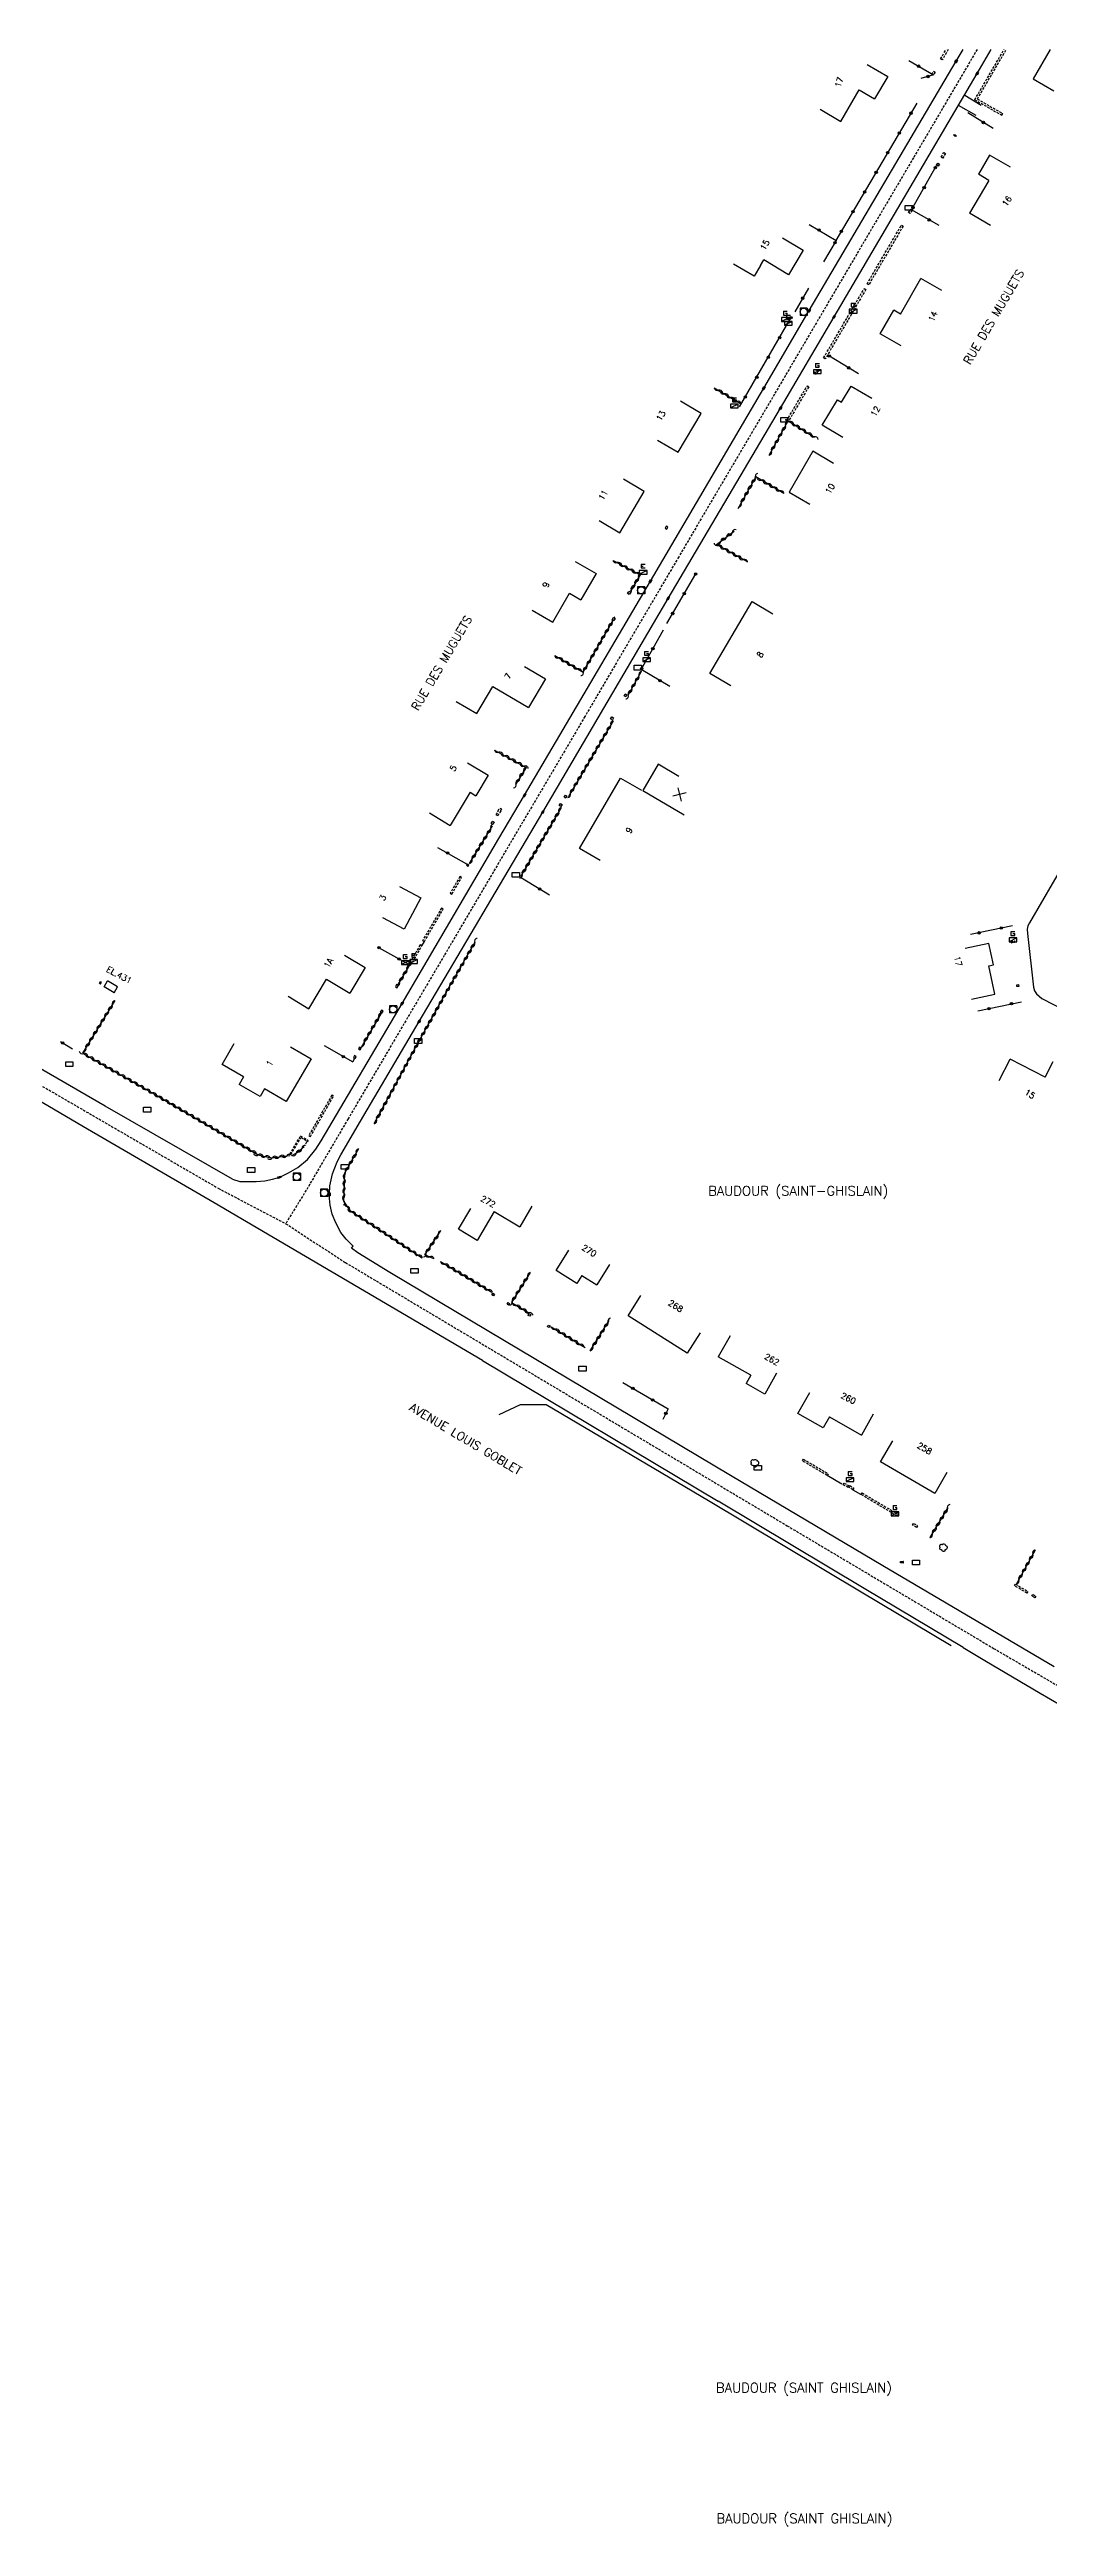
# Model space of a CAD drawing. Header units: millimetres. Extents: x 111000 to 112001, y 129999 to 131000.
# Drawn here: x 111377 to 111585, y 130485 to 131000 of the extents above; entities that cross this region are included whole.
import ezdxf
from ezdxf.enums import TextEntityAlignment as Align

# ---------------------------------------------------------------- set-up
doc = ezdxf.new("R2010")
doc.units = ezdxf.units.MM
doc.linetypes.add('DASHED', pattern=[0.75, 0.5, -0.25])
doc.layers.get('0').update_dxf_attribs({"linetype": 'CONTINUOUS'})
for name, color, linetype in [('W0001', 6, 'DASHED'), ('W0008', 7, 'CONTINUOUS'), ('W0100', 7, 'CONTINUOUS'), ('W0105', 7, 'CONTINUOUS'), ('W0112', 1, 'DASHED'), ('W0300', 7, 'CONTINUOUS'), ('W0302', 3, 'CONTINUOUS'), ('W0310', 3, 'CONTINUOUS'), ('W0322', 7, 'CONTINUOUS'), ('W0400', 7, 'CONTINUOUS'), ('W0420', 7, 'CONTINUOUS'), ('W0430', 7, 'CONTINUOUS'), ('W0432', 7, 'CONTINUOUS'), ('W0980', 7, 'CONTINUOUS'), ('W0984', 7, 'CONTINUOUS'), ('W0989', 7, 'CONTINUOUS'), ('W0991', 7, 'CONTINUOUS'), ('W1102', 7, 'CONTINUOUS'), ('W1471', 7, 'CONTINUOUS')]:
    doc.layers.add(name, color=color, linetype=linetype)
doc.styles.get("Standard").update_dxf_attribs({"font": 'romans.shx', "width": 0.85})

# ---------------------------------------------------------------- blocks, each defined once
blk = doc.blocks.new('T432')
at = {"flags": 128}
for points in [[(0.8, 0.8), (-0.8, 0.8)], [(-0.8, 0.8), (-0.8, 0)], [(0.8, 0.8), (-0.8, 0)], [(-0.8, 0), (0.8, 0)], [(-0.4, 2.1), (-0.4, 1.3)], [(-0.4, 1.3), (0.4, 1.3)], [(-0.39, 2.1), (0.41, 2.1)], [(0, 1.7), (0.4, 1.7)], [(0.4, 1.3), (0.4, 1.7)], [(0.8, 0), (0.8, 0.8)]]:
    blk.add_lwpolyline(points, dxfattribs=at)
blk = doc.blocks.new('T1471')
at = {"color": 0, "linetype": 'Continuous', "flags": 128}
blk.add_lwpolyline([(-0.75, -0.5), (-0.75, 0.5), (0.75, 0.5), (0.75, -0.5), (-0.75, -0.5)], dxfattribs=at)
blk = doc.blocks.new('T300')
for p, q in [((-0.8, 0.51), (-0.86, 0.34)), ((-0.86, 0.34), (-0.86, 0.17)), ((-0.86, 0.17), (-0.74, 0.06)), ((-0.69, 0.63), (-0.8, 0.51)), ((-0.8, -0.06), (-0.74, 0.06)), ((-0.74, 0.06), (-0.69, 0.11)), ((-0.57, 0.69), (-0.69, 0.63)), ((-0.46, 0.69), (-0.57, 0.69)), ((-0.29, 0.63), (-0.46, 0.69)), ((-0.29, 0.63), (-0.17, 0.74)), ((-0.23, 0.57), (-0.29, 0.63)), ((-0.17, 0.74), (-0.06, 0.8)), ((-0.06, 0.8), (0.06, 0.8)), ((0.06, 0.8), (0.23, 0.74)), ((0.23, 0.74), (0.34, 0.63)), ((0.34, 0.63), (0.4, 0.51)), ((0.46, 0.46), (0.34, 0.46)), ((0.4, 0.51), (0.4, 0.46)), ((0.57, 0.4), (0.46, 0.46)), ((0.57, 0.4), (0.69, 0.29)), ((0.69, 0.29), (0.74, 0.17)), ((0.74, 0.06), (0.69, -0.17)), ((0.74, 0.17), (0.74, 0.06)), ((-0.8, -0.17), (-0.8, -0.06)), ((-0.8, -0.23), (-0.8, -0.17)), ((-0.74, -0.34), (-0.8, -0.23)), ((-0.69, -0.4), (-0.74, -0.34)), ((-0.51, -0.46), (-0.69, -0.4)), ((-0.4, -0.46), (-0.51, -0.46)), ((-0.4, -0.46), (-0.34, -0.46)), ((-0.34, -0.46), (-0.34, -0.4)), ((-0.34, -0.51), (-0.34, -0.46)), ((-0.29, -0.63), (-0.34, -0.51)), ((-0.17, -0.74), (-0.29, -0.63)), ((-0.06, -0.8), (-0.17, -0.74)), ((0.06, -0.8), (-0.06, -0.8)), ((0.17, -0.74), (0.06, -0.8)), ((0.23, -0.69), (0.17, -0.74)), ((0.29, -0.46), (0.23, -0.46)), ((0.29, -0.63), (0.23, -0.69)), ((0.46, -0.4), (0.29, -0.46)), ((0.34, -0.51), (0.29, -0.63)), ((0.34, -0.51), (0.34, -0.46)), ((0.57, -0.34), (0.46, -0.4)), ((0.63, -0.29), (0.57, -0.34)), ((0.69, -0.17), (0.63, -0.29))]:
    blk.add_line(p, q)
blk = doc.blocks.new('T400')
for p, q in [((-0.15, 0.3), (0.15, 0.3)), ((-0.15, -0.25), (-0.15, 0.3)), ((-0.15, 0.15), (0.15, 0.15)), ((-0.15, 0), (0.15, 0)), ((0.15, 0.3), (0.15, -0.25)), ((-0.15, -0.15), (0.15, -0.15)), ((-0.15, -0.25), (-0.15, -0.3)), ((-0.15, -0.3), (0.15, -0.3)), ((0.15, -0.3), (0.15, -0.25))]:
    blk.add_line(p, q)
blk = doc.blocks.new('T420')
for p, q in [((0.75, 0.75), (-0.75, 0.75)), ((-0.75, 0.75), (-0.75, -0.75)), ((0.75, 0.75), (0.75, -0.75)), ((0.75, -0.75), (-0.75, -0.75))]:
    blk.add_line(p, q)
blk.add_ellipse((0, 0), major_axis=(-0.53, 0.53), ratio=1, start_param=3.926991, end_param=10.210176)
blk = doc.blocks.new('T430')
at = {"flags": 128}
for points in [[(0.8, 0.8), (-0.8, 0.8)], [(-0.8, 0.8), (-0.8, 0)], [(0.8, 0.8), (-0.8, 0)], [(-0.8, 0), (0.8, 0)], [(-0.4, 2.1), (0.4, 2.1)], [(-0.4, 2.1), (-0.4, 1.3)], [(-0.4, 1.7), (0, 1.7)], [(-0.4, 1.3), (0.4, 1.3)], [(0.8, 0), (0.8, 0.8)]]:
    blk.add_lwpolyline(points, dxfattribs=at)
blk = doc.blocks.new('t991o')
at = {"color": 0, "linetype": 'Continuous'}
for p, q in [((-1, 1), (1, -1)), ((-1, -1), (1, 1))]:
    blk.add_line(p, q, dxfattribs=at)
blk = doc.blocks.new('t322o')
at = {"color": 0, "linetype": 'Continuous'}
for radius in [0.25, 0.15]:
    blk.add_circle((0, 0), radius, dxfattribs=at)
blk = doc.blocks.new('t310o')
at = {"color": 0, "linetype": 'Continuous'}
for centre, start, end in [((-0.5, 0.38), 216.8699, 323.1304), ((0.5, -0.37), 36.8699, 143.1303)]:
    blk.add_arc(centre, 0.625, start, end, dxfattribs=at)

msp = doc.modelspace()

# ---------------------------------------------------------------- linework, layer by layer
at = {"layer": 'W0001'}
for points in [[(111569.64, 131000), (111556.39, 130977.49), (111538.5, 130947.12), (111522.54, 130919.96), (111507.58, 130894.58), (111488.08, 130861.42), (111458.84, 130811.78), (111438.83, 130777.8), (111430.14, 130762.97), (111425.87, 130756.03)], [(111298.4, 130829.82), (111325.24, 130813.92), (111354.71, 130796.59), (111372.73, 130786.07), (111411.85, 130763.39), (111425.87, 130756.03), (111438.29, 130747.96), (111471.14, 130728.4), (111530.12, 130693.28), (111573.06, 130667.78), (111601.28, 130651.4), (111620.55, 130641.31), (111636.88, 130634.11), (111663.59, 130622.41), (111688.77, 130610.89), (111705.38, 130603.27), (111731.24, 130591.25), (111763.09, 130576.46), (111796.48, 130560.87), (111815.14, 130551.81), (111829.8, 130543.33)]]:
    msp.add_lwpolyline(points, dxfattribs=at)
at = {"layer": 'W0008'}
for p, q in [((111569.46, 130986.3), (111565.79, 130988.37)), ((111567.05, 130990.51), (111570.49, 130988.42)), ((111414.78, 130765.27), (111416.34, 130764.82)), ((111466.76, 130727.6), (111515.77, 130698.37)), ((111566.72, 130667.96), (111571.21, 130665.28))]:
    msp.add_line(p, q, dxfattribs=at)
for points in [[(111416.34, 130764.82), (111419.74, 130764.82), (111421.52, 130764.93), (111423.1, 130765.26), (111424.16, 130765.54), (111424.53, 130765.66), (111426.45, 130766.58), (111428.43, 130767.69), (111430.44, 130769.4), (111432.15, 130771.48), (111433.22, 130773.23), (111450.06, 130801.81), (111470.22, 130836.05), (111475.55, 130845.09), (111501.72, 130889.53), (111525.28, 130929.66), (111534.73, 130945.75), (111565.28, 130997.56), (111566.71, 131000)], [(111585.62, 130663.97), (111550.04, 130684.92), (111518.34, 130703.72), (111447.5, 130745.9), (111440.84, 130749.96), (111439.56, 130750.96), (111439.87, 130751.35), (111438.43, 130752.79), (111437.32, 130754.23), (111436.29, 130756.18), (111435.54, 130757.98), (111435.14, 130759.86), (111434.98, 130761.23), (111434.98, 130762.11), (111435.07, 130763.89), (111435.59, 130766.36), (111436.55, 130768.85), (111437.35, 130770.33), (111441.45, 130777.3), (111453.64, 130798.03), (111479.32, 130841.51), (111505.38, 130885.92), (111528.75, 130925.46), (111539.89, 130944.43), (111569.65, 130995.03), (111572.57, 131000)], [(111414.78, 130765.27), (111388.34, 130780.48), (111366.91, 130792.83), (111335.25, 130811.47), (111299.7, 130832.6)], [(111587.97, 130831.27), (111580.52, 130818.55), (111580.21, 130817.89), (111580.04, 130817.2), (111580.08, 130816.3), (111581.34, 130805.15), (111581.57, 130804.38), (111581.95, 130803.81), (111583.11, 130802.85), (111595.36, 130796.53)], [(111466.76, 130727.6), (111410.97, 130760.33), (111384.68, 130775.65), (111364.09, 130787.69), (111332.27, 130806.29), (111297.1, 130827.03)], [(111566.72, 130667.96), (111546.16, 130680.25), (111515.77, 130698.37)], [(111571.21, 130665.28), (111582.72, 130658.45), (111591.32, 130653.5)]]:
    msp.add_lwpolyline(points, dxfattribs=at)
at = {"layer": 'W0100'}
for p, q in [((111541.29, 130985.05), (111545.13, 130991.6)), ((111545.13, 130991.6), (111548.32, 130989.73)), ((111536.98, 130987.58), (111541.29, 130985.05)), ((111572.08, 130972.79), (111568.08, 130965.99)), ((111572.08, 130972.79), (111569.89, 130974.07)), ((111572.39, 130963.46), (111568.08, 130965.99)), ((111524.61, 130955.12), (111525.32, 130956.29)), ((111553.69, 130945.02), (111557.96, 130952.4)), ((111562.29, 130949.9), (111557.96, 130952.4)), ((111553.69, 130945.02), (111552.31, 130945.82)), ((111481.43, 130880.99), (111484.91, 130887.03)), ((111484.91, 130887.03), (111487.26, 130885.67)), ((111477.1, 130883.49), (111481.43, 130880.99)), ((111465.63, 130862.02), (111468.93, 130867.63)), ((111468.93, 130867.63), (111476.34, 130863.27)), ((111461.32, 130864.56), (111465.63, 130862.02)), ((111464.2, 130845.67), (111460.09, 130838.8)), ((111464.2, 130845.67), (111465.43, 130844.94)), ((111455.8, 130841.38), (111460.09, 130838.8)), ((111572.05, 130814.28), (111567.16, 130813.24)), ((111573.01, 130809.79), (111572.05, 130814.28)), ((111572.07, 130809.59), (111573.01, 130809.79)), ((111573.33, 130803.73), (111572.07, 130809.59)), ((111387.59, 130806.18), (111387.38, 130806.28)), ((111387.4, 130805.83), (111387.59, 130806.18)), ((111390.9, 130805.23), (111388.82, 130806.49)), ((111390.22, 130804.01), (111390.9, 130805.23)), ((111426.4, 130803.28), (111430.69, 130800.7)), ((111430.69, 130800.7), (111434.39, 130806.85)), ((111434.39, 130806.85), (111439.19, 130803.96)), ((111568.44, 130802.69), (111573.33, 130803.73)), ((111574.25, 130785.76), (111576.53, 130790.21)), ((111583.81, 130786.48), (111576.53, 130790.21)), ((111583.81, 130786.48), (111585.46, 130789.73)), ((111417.11, 130786.55), (111416.19, 130784.95)), ((111420.57, 130782.44), (111416.19, 130784.95)), ((111421.47, 130784.02), (111420.57, 130782.44)), ((111461.8, 130754.87), (111464.34, 130759.17)), ((111469.25, 130758.53), (111465.71, 130752.55)), ((111469.25, 130758.53), (111474.54, 130755.4)), ((111477.08, 130759.7), (111474.54, 130755.4)), ((111465.71, 130752.55), (111461.8, 130754.87)), ((111482.12, 130746.29), (111484.77, 130750.53)), ((111493.22, 130747.56), (111490.57, 130743.32)), ((111486.41, 130743.61), (111482.12, 130746.29)), ((111487.45, 130745.27), (111486.41, 130743.61)), ((111487.45, 130745.27), (111490.57, 130743.32)), ((111518.26, 130732.74), (111515.82, 130728.38)), ((111522.59, 130724.57), (111515.82, 130728.38)), ((111522.59, 130724.57), (111521.59, 130722.8)), ((111532.39, 130716.57), (111534.87, 130720.92)), ((111537.62, 130713.6), (111532.39, 130716.57)), ((111538.93, 130715.9), (111537.62, 130713.6)), ((111538.93, 130715.9), (111545.57, 130712.12)), ((111548.04, 130716.46), (111545.57, 130712.12))]:
    msp.add_line(p, q, dxfattribs=at)
for points in [[(111584.79, 131000), (111581.28, 130993.93), (111585.61, 130991.43)], [(111546.74, 130996.9), (111551.05, 130994.37), (111548.32, 130989.73)], [(111576.55, 130975.54), (111572.24, 130978.07), (111569.89, 130974.07)], [(111529.14, 130960.86), (111533.45, 130958.33), (111530.43, 130953.18), (111525.32, 130956.29)], [(111524.61, 130955.12), (111523.29, 130952.88), (111518.98, 130955.43)], [(111553.82, 130938.42), (111549.49, 130940.92), (111552.31, 130945.82)], [(111503.19, 130918.85), (111507.5, 130916.31), (111512.26, 130924.37), (111507.96, 130926.91)], [(111541.74, 130919.37), (111537.45, 130921.94), (111540.6, 130927.21), (111541.47, 130926.72), (111543.43, 130930.06), (111547.74, 130927.53)], [(111539.8, 130914.01), (111535.48, 130916.52), (111530.54, 130908.03), (111534.87, 130905.51)], [(111491.04, 130902.12), (111495.34, 130899.57), (111500.44, 130908.17), (111496.14, 130910.72)], [(111486.08, 130893.62), (111490.41, 130891.12), (111487.26, 130885.67)], [(111518.4, 130867.81), (111514.09, 130870.34), (111522.86, 130885.3), (111527.18, 130882.77)], [(111475.55, 130871.79), (111479.86, 130869.25), (111476.34, 130863.27)], [(111463.7, 130851.79), (111467.99, 130849.21), (111465.43, 130844.94)], [(111507.63, 130848.95), (111503.32, 130851.48), (111500.12, 130846.02)], [(111491.28, 130831.46), (111486.96, 130833.99), (111495.52, 130848.61), (111499.84, 130846.09)], [(111449.55, 130826.07), (111453.97, 130823.72), (111450.52, 130817.23), (111446.1, 130819.57)], [(111438.08, 130811.82), (111442.37, 130809.24), (111439.19, 130803.96)], [(111387.4, 130805.83), (111387.18, 130805.93), (111387.38, 130806.28)], [(111390.22, 130804.01), (111388.14, 130805.27), (111388.82, 130806.49)], [(111417.11, 130786.55), (111412.64, 130789.13), (111415.15, 130793.46)], [(111426.86, 130792.8), (111431.17, 130790.28), (111425.99, 130781.41), (111421.47, 130784.02)], [(111512.04, 130733.37), (111509.37, 130729.14), (111497.08, 130736.88), (111499.74, 130741.11)], [(111527.92, 130724.99), (111525.47, 130720.63), (111521.59, 130722.8)], [(111563.35, 130704.32), (111560.83, 130700), (111549.57, 130706.57), (111552.1, 130710.89)]]:
    msp.add_lwpolyline(points, dxfattribs=at)
at = {"layer": 'W0105'}
for p, q in [((111454.18, 130813.76), (111454.7, 130814.65)), ((111541.5, 130701.89), (111538.46, 130703.74)), ((111545.48, 130699.73), (111543.86, 130700.67))]:
    msp.add_line(p, q, dxfattribs=at)
at = {"layer": 'W0112'}
for p, q in [((111563.64, 131000), (111562.37, 130997.86)), ((111569.14, 130989.58), (111575.24, 131000)), ((111569.69, 130989.73), (111575.7, 131000)), ((111560.54, 130994.66), (111560.2, 130994.86)), ((111560.91, 130995.28), (111560.54, 130994.66)), ((111562.37, 130997.86), (111562.03, 130998.06)), ((111569.14, 130989.58), (111574.78, 130986.34)), ((111569.69, 130989.73), (111574.98, 130986.69)), ((111574.78, 130986.34), (111574.98, 130986.69)), ((111562.17, 130977.63), (111562.68, 130978.61)), ((111562.68, 130978.61), (111563.04, 130978.42)), ((111564.77, 130982.11), (111564.9, 130982.35)), ((111564.9, 130982.35), (111565.25, 130982.16)), ((111561.2, 130975.97), (111561.45, 130976.4)), ((111561.45, 130976.4), (111561.8, 130976.2)), ((111546.75, 130951.32), (111553.9, 130963.54)), ((111553.9, 130963.54), (111554.25, 130963.33)), ((111555.36, 130966.14), (111555.82, 130966.85)), ((111555.82, 130966.85), (111556.15, 130966.63)), ((111537.72, 130935.93), (111546.16, 130950.37)), ((111546.16, 130950.37), (111546.51, 130950.17)), ((111535.77, 130932.64), (111536.22, 130933.45)), ((111536.22, 130933.45), (111536.57, 130933.25)), ((111530.01, 130922.86), (111534.29, 130930.12)), ((111534.29, 130930.12), (111534.63, 130929.92)), ((111505.35, 130900.76), (111505, 130900.95)), ((111505.12, 130900.34), (111505.35, 130900.76)), ((111497.31, 130886.79), (111496.96, 130886.99)), ((111497.6, 130887.28), (111497.31, 130886.79)), ((111494.07, 130881.28), (111493.73, 130881.48)), ((111494.38, 130881.8), (111494.07, 130881.28)), ((111496.24, 130865.69), (111496.46, 130866.12)), ((111496.46, 130866.12), (111496.82, 130865.93)), ((111493.44, 130860.91), (111493.68, 130861.36)), ((111493.68, 130861.36), (111494.03, 130861.17)), ((111483.78, 130844.63), (111484.02, 130845.04)), ((111484.02, 130845.04), (111484.36, 130844.83)), ((111468.95, 130839), (111468.6, 130839.19)), ((111469.23, 130839.48), (111468.95, 130839)), ((111470.6, 130841.81), (111470, 130840.79)), ((111482.76, 130842.89), (111483.03, 130843.33)), ((111483.03, 130843.33), (111483.37, 130843.12)), ((111463.94, 130830.53), (111463.6, 130830.74)), ((111463.79, 130830.29), (111463.94, 130830.53)), ((111460.44, 130824.52), (111462.43, 130827.95)), ((111462.43, 130827.95), (111462.09, 130828.15)), ((111454.7, 130814.65), (111458.62, 130821.39)), ((111458.62, 130821.39), (111458.27, 130821.59)), ((111451.84, 130809.72), (111454.18, 130813.76)), ((111454.18, 130813.76), (111453.84, 130813.96)), ((111576.63, 130814.69), (111576.69, 130814.41)), ((111576.69, 130814.41), (111577.47, 130814.55)), ((111449.3, 130805.53), (111448.94, 130805.72)), ((111449.04, 130805.07), (111449.3, 130805.53)), ((111578.32, 130805.33), (111577.92, 130805.28)), ((111578.27, 130805.71), (111578.32, 130805.33)), ((111446.14, 130800.21), (111445.8, 130800.43)), ((111445.85, 130799.75), (111446.14, 130800.21)), ((111441.57, 130792.51), (111441.23, 130792.71)), ((111440.54, 130790.73), (111440.21, 130790.95)), ((111440.31, 130790.37), (111440.54, 130790.73)), ((111441.35, 130792.14), (111441.57, 130792.51)), ((111431.02, 130774.13), (111435.8, 130782.51)), ((111435.8, 130782.51), (111435.46, 130782.71)), ((111430.46, 130773.13), (111430.58, 130773.34)), ((111426.74, 130770.5), (111426.94, 130770.38)), ((111468.76, 130741.26), (111468.96, 130741.6)), ((111469.1, 130741.06), (111468.76, 130741.26)), ((111471.91, 130739.29), (111472.13, 130739.62)), ((111472.23, 130739.07), (111471.91, 130739.29)), ((111476.28, 130736.98), (111476.45, 130737.34)), ((111476.65, 130736.8), (111476.28, 130736.98)), ((111480.3, 130734.61), (111480.48, 130734.97)), ((111480.67, 130734.43), (111480.3, 130734.61)), ((111533.32, 130706.75), (111533.52, 130707.1)), ((111538.45, 130703.73), (111533.32, 130706.75)), ((111541.8, 130701.79), (111541.99, 130702.14)), ((111542.82, 130701.21), (111541.8, 130701.79)), ((111542.97, 130701.27), (111543.18, 130701.6)), ((111543.81, 130700.74), (111542.97, 130701.27)), ((111545.54, 130699.73), (111545.74, 130700.07)), ((111553.07, 130695.25), (111545.54, 130699.73)), ((111556.22, 130693.4), (111556.43, 130693.75)), ((111557.05, 130692.91), (111556.22, 130693.4)), ((111577.39, 130680.81), (111577.59, 130681.15)), ((111579.99, 130679.26), (111577.39, 130680.81)), ((111581.01, 130678.65), (111581.21, 130678.99)), ((111581.63, 130678.29), (111581.01, 130678.65))]:
    msp.add_line(p, q, dxfattribs=at)
for points in [[(111562.03, 130998.06), (111563.17, 131000)], [(111560.2, 130994.86), (111560.56, 130995.48), (111560.91, 130995.28)], [(111563.04, 130978.42), (111562.52, 130977.45), (111562.17, 130977.63)], [(111565.25, 130982.16), (111565.12, 130981.92), (111564.77, 130982.11)], [(111561.8, 130976.2), (111561.55, 130975.77), (111561.2, 130975.97)], [(111554.25, 130963.33), (111547.1, 130951.11), (111546.75, 130951.32)], [(111556.15, 130966.63), (111555.69, 130965.92), (111555.36, 130966.14)], [(111546.51, 130950.17), (111538.07, 130935.73), (111537.72, 130935.93)], [(111536.57, 130933.25), (111536.12, 130932.45), (111535.77, 130932.64)], [(111534.63, 130929.92), (111530.36, 130922.66), (111530.01, 130922.86)], [(111505, 130900.95), (111504.77, 130900.54), (111505.12, 130900.34)], [(111496.96, 130886.99), (111497.26, 130887.49), (111497.6, 130887.28)], [(111493.73, 130881.48), (111494.03, 130882), (111494.38, 130881.8)], [(111496.82, 130865.93), (111496.59, 130865.5), (111496.24, 130865.69)], [(111494.03, 130861.17), (111493.8, 130860.72), (111493.44, 130860.91)], [(111484.36, 130844.83), (111484.12, 130844.43), (111483.78, 130844.63)], [(111468.6, 130839.19), (111468.88, 130839.68), (111469.23, 130839.48)], [(111470, 130840.79), (111469.65, 130840.99), (111470.08, 130841.71), (111470.01, 130841.76)], [(111470.01, 130841.76), (111470.37, 130842.4), (111470.72, 130842.2)], [(111470.72, 130842.2), (111470.53, 130841.87), (111470.6, 130841.81)], [(111483.37, 130843.12), (111483.1, 130842.68), (111482.76, 130842.89)], [(111463.6, 130830.74), (111463.45, 130830.5), (111463.79, 130830.29)], [(111462.09, 130828.15), (111460.1, 130824.73), (111460.44, 130824.52)], [(111458.27, 130821.59), (111454.35, 130814.85), (111454.7, 130814.65)], [(111453.84, 130813.96), (111451.49, 130809.92), (111451.84, 130809.72)], [(111576.63, 130814.69), (111577.4, 130814.83), (111577.47, 130814.55)], [(111448.94, 130805.72), (111448.69, 130805.26), (111449.04, 130805.07)], [(111577.92, 130805.28), (111577.87, 130805.66), (111578.27, 130805.71)], [(111445.8, 130800.43), (111445.51, 130799.97), (111445.85, 130799.75)], [(111441.23, 130792.71), (111441.01, 130792.35), (111441.35, 130792.14)], [(111440.21, 130790.95), (111439.97, 130790.59), (111440.31, 130790.37)], [(111435.46, 130782.71), (111430.67, 130774.33), (111431.02, 130774.13)], [(111426.74, 130770.5), (111428.96, 130774.26), (111430.58, 130773.34)], [(111426.94, 130770.38), (111429.05, 130773.93), (111430.46, 130773.13)], [(111468.96, 130741.6), (111469.3, 130741.41), (111469.1, 130741.06)], [(111472.13, 130739.62), (111472.45, 130739.4), (111472.23, 130739.07)], [(111476.45, 130737.34), (111476.82, 130737.16), (111476.65, 130736.8)], [(111480.48, 130734.97), (111480.85, 130734.79), (111480.67, 130734.43)], [(111533.52, 130707.1), (111538.66, 130704.07), (111538.45, 130703.73)], [(111541.99, 130702.14), (111543.01, 130701.56), (111542.82, 130701.21)], [(111543.18, 130701.6), (111544.02, 130701.08), (111543.81, 130700.74)], [(111545.74, 130700.07), (111553.27, 130695.6), (111553.07, 130695.25)], [(111556.43, 130693.75), (111557.26, 130693.25), (111557.05, 130692.91)], [(111577.59, 130681.15), (111580.19, 130679.61), (111579.99, 130679.26)], [(111581.21, 130678.99), (111581.83, 130678.63), (111581.63, 130678.29)]]:
    msp.add_lwpolyline(points, dxfattribs=at)
at = {"layer": 'W0302'}
msp.add_lwpolyline([(111564.22, 130668.34), (111545.52, 130679.43), (111513.81, 130698.45), (111480, 130718.38), (111474.64, 130718.37), (111470.16, 130716.31)], dxfattribs=at)
at = {"layer": 'W0310'}
for p, q in [((111514.99, 130929.71), (111520.45, 130926.45)), ((111499.81, 130870.74), (111497.01, 130865.8)), ((111493.97, 130860.52), (111484.68, 130844.8)), ((111483.16, 130842.5), (111474.71, 130828.14)), ((111464.07, 130830.88), (111468.85, 130838.69)), ((111451.57, 130809.71), (111449.22, 130805.7)), ((111445.7, 130799.77), (111441.55, 130792.64)), ((111439.89, 130789.7), (111440.19, 130790.33)), ((111430.08, 130772.65), (111430.35, 130773.15)), ((111458.09, 130748.15), (111468.75, 130741.8)), ((111481.1, 130734.62), (111488.17, 130730.27)), ((111489.21, 130729.64), (111493.1, 130735.9)), ((111559.84, 130690.8), (111563.63, 130697.09)), ((111581.71, 130688.22), (111577.81, 130681.19))]:
    msp.add_line(p, q, dxfattribs=at)
for points in [[(111526.41, 130915.72), (111530.34, 130922.86), (111535.79, 130919.48)], [(111529.48, 130907.78), (111523.59, 130911.2), (111519.88, 130904.56)], [(111521.9, 130893.52), (111515.45, 130897.18), (111519.15, 130899.94)], [(111493.93, 130893.85), (111499.55, 130890.83), (111497.54, 130887.45)], [(111481.8, 130874.07), (111487.69, 130870.62), (111493.86, 130881.3)], [(111469.29, 130854.45), (111475.86, 130850.85), (111473.65, 130847.31)], [(111444.3, 130776.83), (111453.27, 130793.37), (111459.4, 130804.35), (111465.29, 130814.6)], [(111390.34, 130802.37), (111383.64, 130791.48), (111399.1, 130782.64), (111420.12, 130770.37), (111422.88, 130769.71), (111426.74, 130770.21)], [(111427.18, 130770.21), (111427.89, 130770.61), (111428.64, 130771.1), (111429.33, 130771.71), (111429.68, 130772.06)], [(111441.01, 130771.58), (111438.1, 130766.5), (111437.91, 130760.7), (111439.17, 130758.81), (111454.27, 130748.92)], [(111456.7, 130748.76), (111454.82, 130749.56), (111458.09, 130754.45)], [(111476.68, 130745.86), (111472.81, 130739.67), (111476.45, 130737.48)]]:
    msp.add_lwpolyline(points, dxfattribs=at)
at = {"layer": 'W0322'}
for p, q in [((111557.07, 130988.83), (111540.29, 130960.29)), ((111572.95, 130983.58), (111567.73, 130986.83)), ((111534.57, 130950.39), (111531.7, 130945.48)), ((111520.26, 130925.76), (111531.06, 130944.44)), ((111544.99, 130932.63), (111538.59, 130936.49)), ((111505.15, 130880.76), (111511.14, 130891.07)), ((111457.45, 130834.2), (111463.44, 130830.82)), ((111480.69, 130824.31), (111474.68, 130827.97)), ((111451.49, 130809.87), (111445.27, 130813.38)), ((111576.97, 130817.94), (111568.27, 130816.09)), ((111569.81, 130800.23), (111578.84, 130802.16)), ((111381.54, 130792.31), (111379.07, 130793.84)), ((111439.9, 130789.56), (111433.97, 130792.99))]:
    msp.add_line(p, q, dxfattribs=at)
for points in [[(111555.44, 130997.75), (111560.54, 130994.71), (111557.9, 130993.99)], [(111561.73, 130963.43), (111556.02, 130966.72), (111561.21, 130975.9)], [(111534.71, 130963.68), (111540.35, 130960.35), (111537.72, 130955.89)], [(111505.77, 130867.68), (111499.78, 130871.18), (111504.41, 130879.4)], [(111495.99, 130723.01), (111505.37, 130717.55), (111504.27, 130715.33)]]:
    msp.add_lwpolyline(points, dxfattribs=at)
at = {"layer": 'W1102'}
msp.add_line((111500.12, 130846.02), (111508.75, 130840.97), dxfattribs=at)

# ---------------------------------------------------------------- block references
at = {"layer": 'W0300'}
for p in [(111523.47, 130706.25), (111562.66, 130688.7)]:
    msp.add_blockref('T300', p, dxfattribs=at)
at = {"layer": 'W0310'}
for p, rotation in [((111515.84, 130929.2), 329.1179649691286), ((111517.13, 130928.43), 329.1179649691286), ((111518.42, 130927.66), 329.1179649691286), ((111519.71, 130926.89), 329.1179649691286), ((111529.06, 130920.54), 61.13314607575207), ((111529.79, 130921.85), 61.13314607575207), ((111530.64, 130922.68), 328.184130171002), ((111531.91, 130921.88), 328.184130171002), ((111533.19, 130921.09), 328.184130171002), ((111526.89, 130916.6), 61.13314607575207), ((111527.62, 130917.91), 61.13314607575207), ((111528.34, 130919.22), 61.13314607575207), ((111534.46, 130920.3), 328.184130171002), ((111535.74, 130919.51), 328.184130171002), ((111523.5, 130911.03), 240.7997053923648), ((111524.72, 130910.54), 149.8908273536067), ((111520.57, 130905.79), 240.7997053923648), ((111521.3, 130907.1), 240.7997053923648), ((111522.04, 130908.41), 240.7997053923648), ((111522.77, 130909.72), 240.7997053923648), ((111526.02, 130909.79), 149.8908273536067), ((111527.32, 130909.04), 149.8908273536067), ((111528.62, 130908.28), 149.8908273536067), ((111515.82, 130896.97), 150.4285266419446), ((111516.32, 130897.82), 36.66146936098629), ((111517.12, 130896.23), 150.4285266419446), ((111517.52, 130898.72), 36.66146936098629), ((111518.42, 130895.49), 150.4285266419446), ((111518.73, 130899.62), 36.66146936098629), ((111494.82, 130893.38), 331.6619471229293), ((111496.13, 130892.67), 331.6619471229293), ((111497.46, 130891.95), 331.6619471229293), ((111498.78, 130891.24), 331.6619471229293), ((111499.23, 130890.29), 239.3139418960407), ((111519.73, 130894.75), 150.4285266419446), ((111521.03, 130894.01), 150.4285266419446), ((111497.7, 130887.71), 239.3139418960407), ((111498.46, 130889), 239.3139418960407), ((111493.03, 130879.87), 59.97630892202634), ((111493.78, 130881.16), 59.97630892202634), ((111490.02, 130874.67), 59.97630892202634), ((111490.78, 130875.97), 59.97630892202634), ((111491.53, 130877.27), 59.97630892202634), ((111492.28, 130878.57), 59.97630892202634), ((111482.66, 130873.57), 329.6438118241521), ((111483.95, 130872.81), 329.6438118241521), ((111485.25, 130872.05), 329.6438118241521), ((111486.54, 130871.29), 329.6438118241521), ((111487.77, 130870.77), 59.97630892202634), ((111488.52, 130872.07), 59.97630892202634), ((111489.27, 130873.37), 59.97630892202634), ((111499.32, 130869.87), 240.4328287200416), ((111497.1, 130865.95), 240.4328287200416), ((111497.84, 130867.26), 240.4328287200416), ((111498.58, 130868.56), 240.4328287200416), ((111493.46, 130859.66), 239.407607173441), ((111470.17, 130853.97), 331.2796667916926), ((111490.41, 130854.49), 239.407607173441), ((111491.17, 130855.78), 239.407607173441), ((111491.93, 130857.07), 239.407607173441), ((111492.7, 130858.37), 239.407607173441), ((111471.48, 130853.25), 331.2796667916926), ((111472.8, 130852.53), 331.2796667916926), ((111474.11, 130851.81), 331.2796667916926), ((111474.53, 130848.73), 238.084918887259), ((111475.43, 130851.09), 331.2796667916926), ((111475.33, 130850), 238.084918887259), ((111487.35, 130849.33), 239.407607173441), ((111488.12, 130850.62), 239.407607173441), ((111488.88, 130851.91), 239.407607173441), ((111489.65, 130853.2), 239.407607173441), ((111473.74, 130847.45), 238.084918887259), ((111485.07, 130845.45), 239.407607173441), ((111485.83, 130846.74), 239.407607173441), ((111486.59, 130848.04), 239.407607173441), ((111468.51, 130838.13), 58.530442096817), ((111481.13, 130839.05), 239.503057675105), ((111481.9, 130840.35), 239.503057675105), ((111482.66, 130841.64), 239.503057675105), ((111465.38, 130833.02), 58.530442096817), ((111466.16, 130834.3), 58.530442096817), ((111466.95, 130835.57), 58.530442096817), ((111467.73, 130836.85), 58.530442096817), ((111478.09, 130833.88), 239.503057675105), ((111478.85, 130835.18), 239.503057675105), ((111479.61, 130836.47), 239.503057675105), ((111480.37, 130837.76), 239.503057675105), ((111464.6, 130831.74), 58.530442096817), ((111475.04, 130828.71), 239.503057675105), ((111475.81, 130830.01), 239.503057675105), ((111476.57, 130831.3), 239.503057675105), ((111477.33, 130832.59), 239.503057675105), ((111464.44, 130813.12), 60.14627573912463), ((111465.18, 130814.42), 60.14627573912463), ((111450.3, 130807.55), 239.5587911029284), ((111451.06, 130808.85), 239.5587911029284), ((111461.45, 130807.91), 60.14627573912463), ((111462.2, 130809.21), 60.14627573912463), ((111462.94, 130810.51), 60.14627573912463), ((111463.69, 130811.82), 60.14627573912463), ((111449.54, 130806.26), 239.5587911029284), ((111458.48, 130802.7), 60.8179747757842), ((111459.21, 130804.01), 60.8179747757842), ((111459.96, 130805.31), 60.14627573912463), ((111460.7, 130806.61), 60.14627573912463), ((111387.46, 130797.68), 238.3761898963574), ((111388.24, 130798.96), 238.3761898963574), ((111389.03, 130800.24), 238.3761898963574), ((111389.82, 130801.52), 238.3761898963574), ((111444.44, 130797.61), 239.8486335294314), ((111445.19, 130798.91), 239.8486335294314), ((111455.56, 130797.46), 60.8179747757842), ((111456.29, 130798.77), 60.8179747757842), ((111457.02, 130800.08), 60.8179747757842), ((111457.75, 130801.39), 60.8179747757842), ((111384.31, 130792.58), 238.3761898963574), ((111385.1, 130793.85), 238.3761898963574), ((111385.88, 130795.13), 238.3761898963574), ((111386.67, 130796.41), 238.3761898963574), ((111442.18, 130793.72), 239.8486335294314), ((111442.93, 130795.02), 239.8486335294314), ((111443.69, 130796.31), 239.8486335294314), ((111452.65, 130792.21), 61.53278060229855), ((111453.36, 130793.53), 60.8179747757842), ((111454.09, 130794.84), 60.8179747757842), ((111454.82, 130796.15), 60.8179747757842), ((111383.82, 130791.38), 330.2491619408345), ((111385.12, 130790.63), 330.2491619408345), ((111386.43, 130789.89), 330.2491619408345), ((111387.73, 130789.14), 330.2491619408345), ((111389.03, 130788.4), 330.2491619408345), ((111390.33, 130787.65), 330.2491619408345), ((111391.64, 130786.91), 330.2491619408345), ((111449.79, 130786.94), 61.53278060229855), ((111450.5, 130788.26), 61.53278060229855), ((111451.22, 130789.58), 61.53278060229855), ((111451.93, 130790.89), 61.53278060229855), ((111392.94, 130786.16), 330.2491619408345), ((111394.24, 130785.42), 330.2491619408345), ((111395.54, 130784.68), 330.2491619408345), ((111396.85, 130783.93), 330.2491619408345), ((111398.15, 130783.19), 330.2491619408345), ((111399.45, 130782.44), 329.7235704037243), ((111400.74, 130781.68), 329.7235704037243), ((111446.93, 130781.66), 61.53278060229855), ((111447.64, 130782.98), 61.53278060229855), ((111448.36, 130784.3), 61.53278060229855), ((111449.07, 130785.62), 61.53278060229855), ((111402.04, 130780.93), 329.7235704037243), ((111403.33, 130780.17), 329.7235704037243), ((111404.63, 130779.41), 329.7235704037243), ((111405.93, 130778.66), 329.7235704037243), ((111407.22, 130777.9), 329.7235704037243), ((111408.52, 130777.15), 329.7235704037243), ((111444.78, 130777.71), 61.53278060229855), ((111445.5, 130779.03), 61.53278060229855), ((111446.21, 130780.35), 61.53278060229855), ((111409.81, 130776.39), 329.7235704037243), ((111411.11, 130775.63), 329.7235704037243), ((111412.4, 130774.88), 329.7235704037243), ((111413.7, 130774.12), 329.7235704037243), ((111414.99, 130773.36), 329.7235704037243), ((111416.29, 130772.61), 329.7235704037243), ((111417.58, 130771.85), 329.7235704037243), ((111429.24, 130771.62), 41.47852924123687), ((111418.88, 130771.1), 329.7235704037243), ((111420.18, 130770.35), 346.4728333125831), ((111421.64, 130770), 346.4728333125831), ((111423.1, 130769.73), 7.432121142327648), ((111424.59, 130769.93), 7.432121142327648), ((111426.08, 130770.12), 7.432121142327648), ((111428.05, 130770.71), 33.02924756090833), ((111438.27, 130766.81), 240.149618005249), ((111439.02, 130768.11), 240.149618005249), ((111439.77, 130769.41), 240.149618005249), ((111440.51, 130770.71), 240.149618005249), ((111437.91, 130760.86), 268.1152199618817), ((111437.96, 130762.36), 268.1152199618817), ((111438.01, 130763.86), 268.1152199618817), ((111438.06, 130765.36), 268.1152199618817), ((111438.65, 130759.58), 303.6689780092983), ((111439.64, 130758.5), 326.7818254662847), ((111440.9, 130757.68), 326.7818254662847), ((111442.15, 130756.85), 326.7818254662847), ((111443.41, 130756.03), 326.7818254662847), ((111444.66, 130755.21), 326.7818254662847), ((111445.92, 130754.39), 326.7818254662847), ((111447.17, 130753.57), 326.7818254662847), ((111448.43, 130752.75), 326.7818254662847), ((111449.68, 130751.92), 326.7818254662847), ((111450.94, 130751.1), 326.7818254662847), ((111455.91, 130751.19), 56.27485723535253), ((111456.74, 130752.43), 56.27485723535253), ((111457.58, 130753.68), 56.27485723535253), ((111452.19, 130750.28), 326.7818254662847), ((111453.45, 130749.46), 326.7818254662847), ((111455.08, 130749.94), 56.27485723535253), ((111455.78, 130749.15), 157.0521074447514), ((111458.95, 130747.63), 329.2469531960103), ((111460.24, 130746.87), 329.2469531960103), ((111461.53, 130746.1), 329.2469531960103), ((111462.82, 130745.33), 329.2469531960103), ((111464.1, 130744.57), 329.2469531960103), ((111465.39, 130743.8), 329.2469531960103), ((111466.68, 130743.03), 329.2469531960103), ((111467.97, 130742.27), 329.2469531960103), ((111473.77, 130741.2), 237.988677726168), ((111474.56, 130742.47), 237.988677726168), ((111475.36, 130743.74), 237.988677726168), ((111476.15, 130745.01), 237.988677726168), ((111472.97, 130739.92), 237.988677726168), ((111473.84, 130739.05), 328.9505410694769), ((111475.13, 130738.28), 328.9505410694769), ((111476.41, 130737.5), 328.9505410694769), ((111492.91, 130735.58), 58.1346653401067), ((111481.95, 130734.09), 328.4206214206013), ((111483.23, 130733.31), 328.4206214206013), ((111484.5, 130732.52), 328.4206214206013), ((111485.78, 130731.74), 328.4206214206013), ((111487.06, 130730.95), 328.4206214206013), ((111489.74, 130730.49), 58.1346653401067), ((111490.54, 130731.76), 58.1346653401067), ((111491.33, 130733.03), 58.1346653401067), ((111492.12, 130734.31), 58.1346653401067), ((111561.9, 130694.23), 58.91045846298572), ((111562.68, 130695.51), 58.91045846298572), ((111563.45, 130696.8), 58.91045846298572), ((111560.35, 130691.66), 58.91045846298572), ((111561.13, 130692.94), 58.91045846298572), ((111579.77, 130684.72), 241.0414346207255), ((111580.5, 130686.04), 241.0414346207255), ((111581.22, 130687.35), 241.0414346207255), ((111578.32, 130682.1), 241.0414346207255), ((111579.04, 130683.41), 241.0414346207255)]:
    msp.add_blockref('t310o', p, dxfattribs=dict(at, rotation=rotation))
at = {"layer": 'W0322'}
for p, rotation in [((111557.48, 130996.54), 329.1733760781867), ((111559.41, 130994.4), 195.1080940284557), ((111555.87, 130986.78), 239.5435996962358), ((111570.93, 130984.84), 148.0144419778616), ((111551.05, 130978.59), 239.5435996962358), ((111553.46, 130982.68), 239.5435996962358), ((111548.64, 130974.5), 239.5435996962358), ((111560.95, 130975.45), 60.51168960532038), ((111546.24, 130970.4), 239.5435996962358), ((111558.62, 130971.32), 60.51168960532038), ((111536.75, 130962.48), 329.4036710073228), ((111541.42, 130962.21), 239.5435996962358), ((111543.83, 130966.31), 239.5435996962358), ((111556.28, 130967.18), 60.51168960532038), ((111559.67, 130964.61), 150.075158473037), ((111540.06, 130959.85), 239.5355913924011), ((111533.37, 130948.34), 239.7551434445649), ((111530.96, 130944.26), 59.96830034621127), ((111528.58, 130940.15), 59.96830034621127), ((111523.83, 130931.92), 59.96830034621127), ((111526.2, 130936.04), 59.96830034621127), ((111538.89, 130936.31), 148.8770557607142), ((111542.95, 130933.86), 148.8770557607142), ((111521.45, 130927.81), 59.96830034621127), ((111511.11, 130891.03), 59.83632300683646), ((111508.73, 130886.92), 59.83632300683646), ((111506.34, 130882.82), 59.83632300683646), ((111502.21, 130875.49), 60.64214472080062), ((111499.88, 130871.35), 60.64214472080062), ((111503.72, 130868.88), 149.6769406486621), ((111459.52, 130833.03), 330.5890963178014), ((111478.66, 130825.55), 148.6549971501211), ((111445.28, 130813.37), 150.5657985678902), ((111570, 130816.46), 191.9859317224725), ((111574.65, 130817.45), 191.9859317224725), ((111449.42, 130811.04), 150.5657985678902), ((111572.13, 130800.72), 12.07101681684515), ((111576.78, 130801.72), 12.07101681684515), ((111379.52, 130793.56), 148.247649628338), ((111437.84, 130790.75), 149.9229954226255), ((111498.05, 130721.81), 329.8035593403533), ((111502.15, 130719.42), 329.8035593403533), ((111504.91, 130716.63), 243.6623710193506)]:
    msp.add_blockref('t322o', p, dxfattribs=dict(at, rotation=rotation))
at = {"layer": 'W0400'}
for p, rotation in [((111565.28, 130997.56), 329.4763526916246), ((111569.65, 130995.03), 149.5373611450196), ((111534.73, 130945.75), 329.5770759581926), ((111539.89, 130944.43), 149.5688400268555), ((111525.28, 130929.66), 329.5804290769858), ((111528.75, 130925.46), 149.4123687744141), ((111501.72, 130889.53), 329.5129814152139), ((111505.38, 130885.92), 149.5966491699219), ((111475.55, 130845.09), 329.4687576301552), ((111479.32, 130841.51), 149.4364814758301), ((111450.06, 130801.81), 329.4977226258716), ((111453.64, 130798.03), 149.5500068664551), ((111424.53, 130765.66), 287.9076824185032), ((111434.98, 130762.11), 180.4633331298828), ((111554, 130685.69), 90)]:
    msp.add_blockref('T400', p, dxfattribs=dict(at, rotation=rotation))
at = {"layer": 'W0420'}
for p in [(111533.58, 130945.48), (111499.79, 130887.64), (111448.2, 130800.57), (111428.17, 130765.76), (111433.88, 130762.45)]:
    msp.add_blockref('T420', p, dxfattribs=at)
at = {"layer": 'W0430'}
for p in [(111530.41, 130942.7), (111500.2, 130890.98), (111452.51, 130810.1)]:
    msp.add_blockref('T430', p, dxfattribs=at)
at = {"layer": 'W0432'}
for p in [(111543.86, 130945.22), (111529.76, 130943.51), (111536.42, 130932.67), (111519.17, 130925.52), (111500.9, 130872.83), (111577.07, 130814.61), (111450.73, 130809.86), (111543.23, 130702.43), (111552.56, 130695.35)]:
    msp.add_blockref('T432', p, dxfattribs=at)
at = {"layer": 'W0991', "rotation": 239.63228721341}
msp.add_blockref('t991o', (111507.76, 130845.21), dxfattribs=at)
at = {"layer": 'W1471'}
for p in [(111555.44, 130967.1), (111529.56, 130923.04), (111499.08, 130871.55), (111473.73, 130828.51), (111453.42, 130794), (111380.88, 130789.18), (111397.08, 130779.72), (111418.68, 130767.18), (111438.19, 130767.83), (111452.67, 130746.24), (111487.6, 130725.91), (111524.02, 130705.29), (111556.93, 130685.63)]:
    msp.add_blockref('T1471', p, dxfattribs=at)

# ---------------------------------------------------------------- texts
at = {"layer": 'W0980'}
for s, p in [('BAUDOUR (SAINT-GHISLAIN)', (111532.44, 130762.71)), ('BAUDOUR (SAINT GHISLAIN)', (111533.64, 130514.02)), ('BAUDOUR (SAINT GHISLAIN)', (111533.72, 130486.86))]:
    msp.add_text(s, height=2, dxfattribs=at).set_placement(p, align=Align.MIDDLE)
at = {"layer": 'W0984'}
msp.add_text('EL.431', height=1.249, rotation=332.0539, dxfattribs=at).set_placement((111391.25, 130807.71), align=Align.MIDDLE)
at = {"layer": 'W0989'}
for s, rotation, p in [('RUE DES MUGUETS', 59.5438, (111573.08, 130944.46)), ('RUE DES MUGUETS', 59.513, (111458.3, 130872.53)), ('AVENUE LOUIS GOBLET', 329.226, (111463.29, 130711.3))]:
    msp.add_text(s, height=1.75, rotation=rotation, dxfattribs=at).set_placement(p, align=Align.MIDDLE)
at = {"layer": 'W0991'}
for s, height, rotation, p in [('17', 1.249, 71.8096, (111540.93, 130993.22)), ('16', 1.25, 55.1559, (111575.82, 130968.51)), ('15', 1.249, 59.3654, (111525.5, 130959.41)), ('14', 1.25, 65.7538, (111560.45, 130944.55)), ('13', 1.25, 59.385, (111503.86, 130923.9)), ('12', 1.249, 59.6447, (111548.49, 130924.85)), ('11', 1.25, 59.3229, (111491.87, 130907.44)), ('10', 1.249, 59.8366, (111539.06, 130908.76)), ('9', 1.25, 72.2786, (111479.97, 130888.79)), ('7', 1.25, 59.4859, (111472.07, 130869.81)), ('8', 1.25, 59.6111, (111524.52, 130874.28)), ('5', 1.25, 59.0572, (111460.71, 130850.68)), ('6', 1.25, 239.6558, (111497.29, 130837.76)), ('3', 1.25, 62.0129, (111446.06, 130823.76)), ('1A', 1.25, 58.9493, (111434.78, 130810.21)), ('17', 1.249, 282.0752, (111565.69, 130810.57)), ('1', 1.25, 59.6719, (111422.54, 130789.38)), ('15', 1.249, 326.9665, (111580.62, 130782.98)), ('272', 1.25, 330.7283, (111467.97, 130760.64)), ('270', 1.25, 328.0857, (111488.98, 130750.44)), ('268', 1.25, 327.8088, (111506.96, 130738.93)), ('262', 1.249, 330.6901, (111526.96, 130727.82)), ('260', 1.25, 333.9884, (111542.88, 130719.74)), ('258', 1.25, 329.7306, (111558.73, 130709.33))]:
    msp.add_text(s, height=height, rotation=rotation, dxfattribs=at).set_placement(p, align=Align.MIDDLE)

doc.saveas('drawing.dxf')
